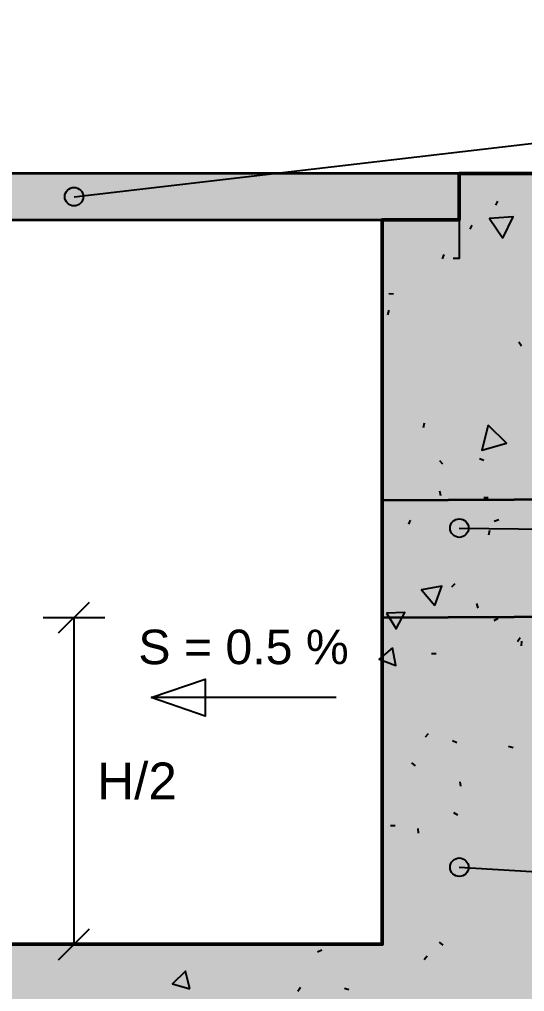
# Model space of a CAD drawing. Header units: metres. Extents: x 349703 to 349913, y 9282546 to 9282694.
# Drawn here: x 349840.29 to 349848.48, y 9282590.52 to 9282606.29 of the extents above; entities that cross this region are included whole.
import ezdxf
from ezdxf.enums import TextEntityAlignment as Align

# ---------------------------------------------------------------- set-up
doc = ezdxf.new("R2010")
doc.units = ezdxf.units.M
doc.header["$LTSCALE"] = 0.25
for name, color, linetype in [('LEY-COTA', 94, 'Continuous'), ('LEY-RELLENO', 8, 'Continuous'), ('LEY-SIMBOLO', 7, 'Continuous'), ('LEY-TEXTO', 7, 'Continuous')]:
    doc.layers.add(name, color=color, linetype=linetype)
doc.styles.add('ARIAL', font='arial.ttf')

# ---------------------------------------------------------------- blocks, each defined once
blk = doc.blocks.new('DETALLE_LLORADERO')
at = {"layer": 'LEY-RELLENO', "true_color": 0xdeded8}
h = blk.add_hatch(color=7, dxfattribs=at)
h.dxf.hatch_style = 1
h.paths.add_polyline_path([(0, 0), (0.6, 0), (0.6, 0.6), (0.55, 0.6), (0.55, 0.57), (0.5, 0.57), (0.5, 0.1), (0.1, 0.1), (0.1, 0.57), (0.05, 0.57), (0.05, 0.6), (0, 0.6)])
at = {"layer": 'LEY-RELLENO', "true_color": 0xd64646}
h = blk.add_hatch(color=7, dxfattribs=at)
h.dxf.hatch_style = 1
h.paths.add_polyline_path([(0.05, 0.57), (0.55, 0.57), (0.55, 0.6), (0.05, 0.6)])
at = {"layer": 'LEY-RELLENO', "true_color": 0xb4d6f6}
h = blk.add_hatch(color=7, dxfattribs=at)
h.dxf.hatch_style = 1
h.paths.add_polyline_path([(0.8, 0.3895), (0.5, 0.388), (0.5, 0.312), (0.8, 0.3135)])
at = {"layer": 'LEY-SIMBOLO'}
h = blk.add_hatch(color=30, dxfattribs=at)
edge = h.paths.add_edge_path()
edge.add_arc((0.3, 0.585), 0.006, 0, 360)
h = blk.add_hatch(color=30, dxfattribs=at)
edge = h.paths.add_edge_path()
edge.add_arc((0.55, 0.37), 0.006, 0, 360)
h = blk.add_hatch(color=30, dxfattribs=at)
edge = h.paths.add_edge_path()
edge.add_arc((0.55, 0.15), 0.006, 0, 360)
at = {"layer": 'LEY-COTA', "color": 30}
for p, q in [((0.3, 0.585), (1.29, 0.7)), ((0.55, 0.37), (1.29, 0.36)), ((0.55, 0.15), (1.29, 0.105))]:
    blk.add_line(p, q, dxfattribs=at)
at = {"layer": 'LEY-COTA', "color": 94}
for p, q in [((0.29, 0.302), (0.31, 0.322)), ((0.28, 0.312), (0.32, 0.312)), ((0.3, 0.1), (0.3, 0.312)), ((0.29, 0.09), (0.31, 0.11)), ((0.28, 0.1), (0.32, 0.1))]:
    blk.add_line(p, q, dxfattribs=at)
at = {"layer": 'LEY-RELLENO', "true_color": 0x787874}
for p, q in [((0.57365, 0.57946), (0.575, 0.58214)), ((0.55713, 0.56388), (0.55845, 0.56657)), ((0.5392, 0.5447), (0.54024, 0.54751)), ((0.50722, 0.52183), (0.50423, 0.52206)), ((0.50367, 0.50847), (0.50459, 0.51133)), ((0.59029, 0.48808), (0.58858, 0.49055)), ((0.5268, 0.43536), (0.5275, 0.43828)), ((0.53931, 0.41151), (0.53727, 0.4137)), ((0.566, 0.41389), (0.56317, 0.41488)), ((0.538, 0.391), (0.53731, 0.39392)), ((0.56583, 0.38976), (0.56883, 0.38987)), ((0.5173, 0.37247), (0.51844, 0.37525)), ((0.57272, 0.37458), (0.57556, 0.37554)), ((0.5692, 0.36574), (0.56986, 0.36866)), ((0.54524, 0.33183), (0.54727, 0.33404)), ((0.56222, 0.31813), (0.56133, 0.32099)), ((0.57261, 0.31014), (0.57521, 0.31163)), ((0.58778, 0.29652), (0.5894, 0.29905)), ((0.59046, 0.29356), (0.59067, 0.29655)), ((0.53205, 0.28859), (0.53505, 0.2886)), ((0.52811, 0.23448), (0.53004, 0.23678)), ((0.54837, 0.23061), (0.54569, 0.23196)), ((0.58492, 0.22747), (0.58203, 0.22827)), ((0.52157, 0.21582), (0.51929, 0.21777)), ((0.55106, 0.20249), (0.55064, 0.20546)), ((0.54908, 0.18379), (0.54652, 0.18534)), ((0.50834, 0.17688), (0.50534, 0.17689)), ((0.52363, 0.17209), (0.52326, 0.17507)), ((0.53947, 0.09945), (0.53724, 0.10146)), ((0.45808, 0.09513), (0.46079, 0.0964)), ((0.52724, 0.09012), (0.52917, 0.09242)), ((0.4452, 0.06969), (0.44696, 0.07212)), ((0.47831, 0.07053), (0.47542, 0.07132))]:
    blk.add_line(p, q, dxfattribs=at)
for points in [[(0.57817, 0.55815), (0.585, 0.57197), (0.56962, 0.57089)], [(0.5688, 0.4368), (0.56458, 0.42055), (0.58073, 0.42512)], [(0.53413, 0.31977), (0.53862, 0.33237), (0.52548, 0.32988)], [(0.5027, 0.31487), (0.50903, 0.3046), (0.5147, 0.31524)], [(0.50673, 0.29224), (0.49791, 0.28488), (0.50872, 0.28097)], [(0.3752, 0.07108), (0.37235, 0.08259), (0.36385, 0.07433)]]:
    blk.add_lwpolyline(points, close=True, dxfattribs=at)
at = {"layer": 'LEY-SIMBOLO', "color": 1}
blk.add_line((0.47, 0.26), (0.35, 0.26), dxfattribs=at)
at = {"layer": 'LEY-SIMBOLO', "color": 5, "lineweight": 50}
blk.add_lwpolyline([(0, 0), (0.6, 0), (0.6, 0.6), (0.55, 0.6), (0.55, 0.57), (0.5, 0.57), (0.5, 0.1), (0.1, 0.1), (0.1, 0.57), (0.05, 0.57), (0.05, 0.6), (0, 0.6)], close=True, dxfattribs=at)
at = {"layer": 'LEY-SIMBOLO', "color": 1, "lineweight": 35}
blk.add_lwpolyline([(0.05, 0.57), (0.55, 0.57), (0.55, 0.6), (0.05, 0.6)], close=True, dxfattribs=at)
at = {"layer": 'LEY-SIMBOLO', "color": 5, "lineweight": 25}
blk.add_lwpolyline([(0.55, 0.57), (0.55, 0.545), (0.546, 0.545)], dxfattribs=at)
at = {"layer": 'LEY-SIMBOLO', "color": 5, "lineweight": 35}
blk.add_lwpolyline([(0.8, 0.3895), (0.5, 0.388), (0.5, 0.312), (0.8, 0.3135)], close=True, dxfattribs=at)
at = {"layer": 'LEY-SIMBOLO', "color": 1}
blk.add_lwpolyline([(0.35, 0.26), (0.385, 0.272), (0.385, 0.248)], close=True, dxfattribs=at)
at = {"layer": 'LEY-SIMBOLO', "color": 30}
for centre in [(0.3, 0.585), (0.55, 0.37), (0.55, 0.15)]:
    blk.add_circle(centre, 0.006, dxfattribs=at)
at = {"layer": 'LEY-TEXTO', "color": 160, "style": 'ARIAL'}
blk.add_text('S = 0.5 %', height=0.0224, dxfattribs=at).set_placement((0.41, 0.275), align=Align.BOTTOM_CENTER)
at = {"layer": 'LEY-TEXTO', "color": 7, "style": 'ARIAL'}
blk.add_text('H/2', height=0.0238, dxfattribs=at).set_placement((0.315, 0.206), align=Align.MIDDLE_LEFT)

msp = doc.modelspace()

# ---------------------------------------------------------------- block references
at = {"xscale": 25, "yscale": 25}
msp.add_blockref('DETALLE_LLORADERO', (349833.671, 9282588.785), dxfattribs=at)

doc.saveas('drawing.dxf')
